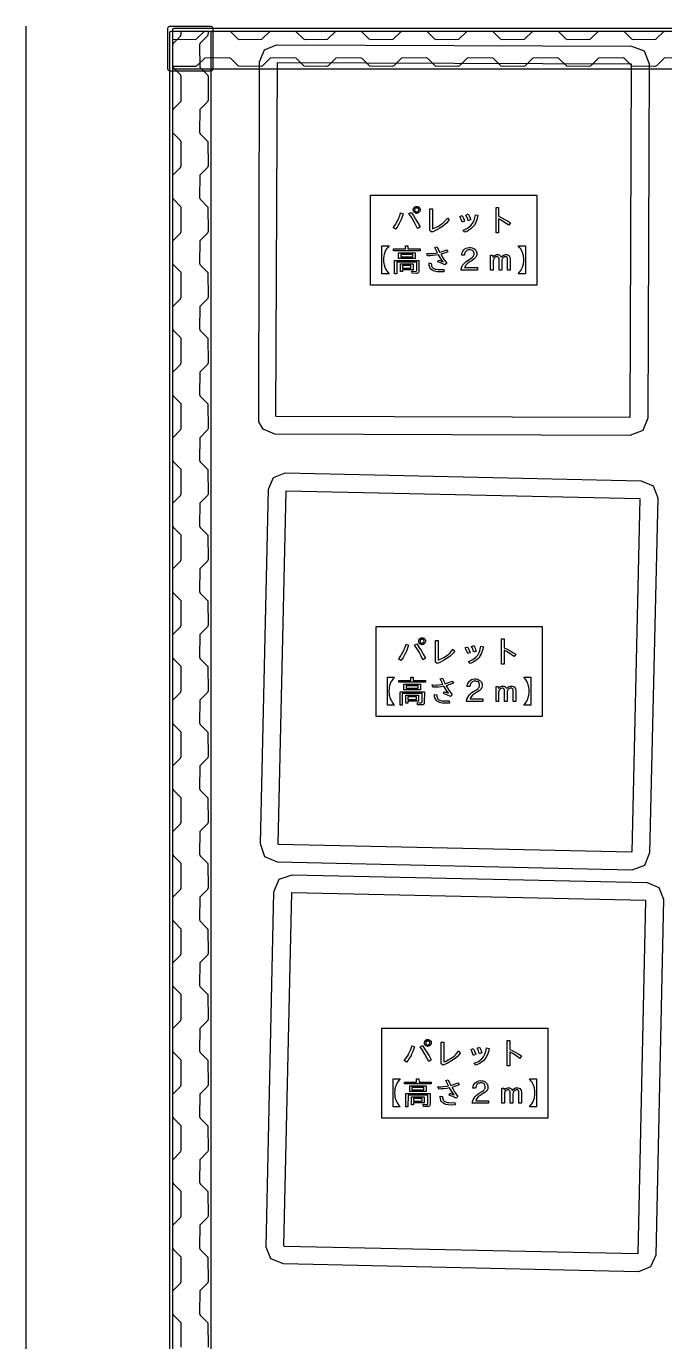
# Model space of a CAD drawing. Extents: x -928 to 12020, y -652 to 16065.
# Drawn here: x -620 to 2083, y 10449 to 16020 of the extents above; entities that cross this region are included whole.
import ezdxf

# ---------------------------------------------------------------- set-up
doc = ezdxf.new("R2010")
doc.units = 0
for name, color, linetype in [('名称ラベル', 1, 'Continuous'), ('壁', 8, 'Continuous'), ('寸法', 2, 'Continuous'), ('床', 9, 'Continuous'), ('荷', 34, 'Continuous'), ('設備', 5, 'Continuous')]:
    doc.layers.add(name, color=color, linetype=linetype)

msp = doc.modelspace()

# ---------------------------------------------------------------- linework, layer by layer
at = {"layer": '名称ラベル'}
for points in [[(838.04, 14923.77), (838.04, 15305.25), (1541.47, 15305.25), (1541.47, 14923.77)], [(933.28, 15168.21), (940.16, 15176.63), (943.37, 15181.12), (946.42, 15185.8), (952.05, 15195.7), (954.63, 15200.93), (959.33, 15211.95), (961.44, 15217.73), (965.2, 15229.85), (976.06, 15226.04), (971.92, 15213.19), (967.24, 15201.13), (964.69, 15195.39), (959.18, 15184.51), (953.11, 15174.43), (949.87, 15169.68), (942.97, 15160.78)], [(1000.61, 15226.56), (1010.18, 15231.6), (1019.52, 15218.22), (1028.87, 15203.62), (1038.23, 15187.79), (1047.59, 15170.73), (1036.93, 15163.56), (1028.87, 15179.9), (1020.13, 15195.85), (1010.71, 15211.4)], [(1018.51, 15242.84), (1018.9, 15246.34), (1019.59, 15248.47), (1021.27, 15251.34), (1023.73, 15253.85), (1026.7, 15255.76), (1029.48, 15256.79), (1036.1, 15256.95), (1038.84, 15256.06), (1040.56, 15255.13), (1044.39, 15251.76), (1045.9, 15249.52), (1046.93, 15247.11), (1047.59, 15242.71), (1047.33, 15239.98), (1046.53, 15237.37), (1045.2, 15234.9), (1043.66, 15232.84), (1041.91, 15231.16), (1039.96, 15229.85), (1037.82, 15228.92), (1035.47, 15228.36), (1030.05, 15228.48), (1031.7, 15228.56), (1028.95, 15228.77), (1026.33, 15229.92), (1022.91, 15232.3), (1021.17, 15234.2), (1019.87, 15236.36), (1019, 15238.77)], [(1030.01, 15250.86), (1026.95, 15249), (1025.14, 15246.59), (1024.62, 15245.16), (1024.33, 15242.71), (1024.59, 15240.78), (1025.16, 15239.22), (1027.21, 15236.28), (1029.5, 15234.7), (1032.32, 15233.94), (1038.47, 15233.92), (1034.6, 15234.13), (1037.97, 15235.56), (1040.48, 15238.09), (1041.59, 15240.83), (1041.59, 15244.63), (1040.74, 15246.9), (1039.23, 15248.86), (1037.44, 15250.24), (1035.09, 15251.2), (1039.23, 15251.2), (1031.37, 15251.42), (1031.71, 15251.32), (1023.43, 15250.6)], [(1089.21, 15246.27), (1100.71, 15246.27), (1100.74, 15162.03), (1107.36, 15164.69), (1119.93, 15170.72), (1125.85, 15174.07), (1136.94, 15181.44), (1142.13, 15185.45), (1151.76, 15194.15), (1160.4, 15203.73), (1164.36, 15208.85), (1170.69, 15199.29), (1166.61, 15194.15), (1159.55, 15186.65), (1151.36, 15179.39), (1142.06, 15172.37), (1128.27, 15163.42), (1117.88, 15157.58), (1107.56, 15152.56), (1097.29, 15148.37), (1089.21, 15154.57)], [(1216.12, 15214.67), (1225.23, 15219.13), (1228.39, 15213.53), (1231.28, 15207.59), (1236.22, 15194.7), (1226.46, 15190.05), (1221.58, 15203.25)], [(1229.63, 15156.7), (1237.36, 15159.53), (1247.82, 15164.74), (1254.03, 15168.87), (1262.22, 15176.03), (1268.74, 15183.93), (1272.08, 15189.36), (1275.03, 15195.45), (1277.57, 15202.19), (1279.71, 15209.59), (1282.16, 15221.91), (1292.63, 15219.45), (1289.53, 15205.4), (1286.77, 15196.85), (1283.46, 15188.97), (1279.61, 15181.75), (1277.47, 15178.38), (1272.79, 15172.15), (1268.29, 15167.3), (1263.17, 15162.79), (1254.35, 15156.65), (1247.71, 15152.98), (1236.61, 15148.11)], [(1241.91, 15220.74), (1251.34, 15225.14), (1254.42, 15219.64), (1257.19, 15213.81), (1259.65, 15207.65), (1261.81, 15201.16), (1251.86, 15196.51), (1249.76, 15203.31), (1247.4, 15209.61), (1244.78, 15215.42)], [(1369.34, 15145.2), (1369.34, 15252.34), (1380.06, 15252.34), (1380.07, 15215.32), (1393.14, 15209.06), (1405.82, 15202.42), (1418.08, 15195.42), (1429.95, 15188.05), (1422.97, 15177.32), (1412.05, 15185.3), (1401.26, 15192.51), (1390.6, 15198.93), (1380.08, 15204.55), (1380.06, 15145.2)], [(886.04, 14972.03), (886.04, 15090.61), (916.09, 15090.61), (908.92, 15082.02), (905.83, 15077.53), (903.06, 15072.91), (898.5, 15063.29), (895.24, 15053.16), (894.1, 15047.9), (892.8, 15037), (892.63, 15031.35), (892.8, 15025.67), (894.1, 15014.71), (895.24, 15009.43), (898.5, 14999.27), (903.06, 14989.65), (905.83, 14985.04), (908.92, 14980.57), (916.09, 14972.03)], [(935.02, 15069.16), (935.02, 15076.98), (985.78, 15076.98), (985.82, 15090.87), (995.77, 15090.87), (995.81, 15076.98), (1047.4, 15076.98), (1047.4, 15069.16)], [(956.35, 15036.72), (956.35, 15061.21), (1026.07, 15061.21), (1026.07, 15036.72)], [(965.59, 15043.94), (1016.79, 15043.89), (1016.83, 15054), (965.63, 15054.04)], [(1076.09, 15057.4), (1087.92, 15057.29), (1100.14, 15057.84), (1112.06, 15059.12), (1120.76, 15060.56), (1109.82, 15083.44), (1119.38, 15086.09), (1125.1, 15073.03), (1130.38, 15062.7), (1138.31, 15064.91), (1145.91, 15067.48), (1153.17, 15070.4), (1160.1, 15073.68), (1165.65, 15064.89), (1150.84, 15059), (1134.98, 15054.32), (1140.6, 15044.85), (1146.82, 15035.33), (1153.59, 15025.79), (1160.94, 15016.23), (1152.73, 15009.19), (1138.46, 15016.09), (1123.2, 15021.79), (1126.11, 15029.35), (1135.85, 15026.1), (1144.93, 15022.56), (1139.95, 15029.09), (1135.01, 15036.25), (1125.59, 15052.09), (1113.43, 15050.12), (1101.63, 15048.7), (1090.2, 15047.86), (1079.13, 15047.57)], [(1221.1, 14987.74), (1223.27, 14996.62), (1226.41, 15004.58), (1229.05, 15009.39), (1233.83, 15015.84), (1238.07, 15020.2), (1243.8, 15024.93), (1250.69, 15029.51), (1263.11, 15036.84), (1270.05, 15042.08), (1272.51, 15044.78), (1274.44, 15047.85), (1275.34, 15050.03), (1276.13, 15053.48), (1276.15, 15058.73), (1275.08, 15063.62), (1274.15, 15065.71), (1271.48, 15069.14), (1269.75, 15070.49), (1265.48, 15072.45), (1260.16, 15073.43), (1255.16, 15073.49), (1251.46, 15072.89), (1248.12, 15071.71), (1245.11, 15069.94), (1241.23, 15066.19), (1239.06, 15062.95), (1237.42, 15059.3), (1236.28, 15055.14), (1235.64, 15050.48), (1223.88, 15050.48), (1224.54, 15055.36), (1225.63, 15059.87), (1227.14, 15064), (1229.07, 15067.77), (1232.77, 15072.73), (1237.42, 15076.9), (1242.68, 15080.04), (1248.49, 15082.07), (1254.85, 15082.99), (1262.24, 15082.75), (1268.54, 15081.42), (1271.45, 15080.36), (1275.51, 15078.27), (1279.26, 15075.57), (1282.33, 15072.47), (1284.72, 15068.96), (1286.42, 15065.06), (1287.44, 15060.75), (1287.72, 15054.12), (1286.76, 15048.64), (1285.47, 15045.2), (1283.68, 15041.94), (1281.37, 15038.85), (1278.54, 15035.94), (1275.21, 15033.11), (1268.15, 15028.27), (1254.86, 15020.55), (1247, 15014.45), (1241.03, 15007.8), (1238.11, 15003.06), (1236.05, 14998.12), (1290.31, 14998.07), (1290.31, 14987.74)], [(1346.2, 14987.74), (1346.2, 15050.61), (1354.67, 15050.61), (1356.57, 15042.72), (1361.1, 15047.24), (1364.17, 15049.57), (1367.27, 15051.31), (1371.98, 15052.84), (1376.94, 15053.05), (1378.65, 15052.82), (1383.3, 15051.16), (1387.22, 15048.08), (1389.42, 15045.23), (1391.31, 15041.8), (1395.72, 15046.73), (1400.55, 15050.29), (1405.8, 15052.42), (1409.53, 15053.05), (1414.77, 15052.89), (1419.15, 15051.64), (1422.87, 15049.31), (1425.92, 15045.91), (1428.33, 15041.06), (1429.49, 15035.26), (1429.56, 14987.74), (1418.45, 14987.74), (1418.45, 15032.45), (1418.19, 15036.03), (1417.41, 15038.95), (1415.26, 15042.12), (1413.17, 15043.42), (1410.54, 15044.11), (1409.08, 15044.15), (1407.14, 15044.01), (1404.36, 15043.27), (1402.57, 15042.43), (1399.99, 15040.65), (1398.35, 15039.11), (1396.2, 15036.32), (1395.11, 15034.32), (1393.99, 15031.1), (1393.44, 15026.38), (1393.44, 14987.74), (1382.33, 14987.74), (1382.33, 15032.45), (1382.02, 15035.67), (1380.76, 15039.17), (1378.18, 15042.37), (1375.58, 15043.8), (1372.32, 15044.16), (1367.75, 15042.95), (1363.55, 15040.13), (1361.09, 15037.5), (1359.73, 15035.51), (1357.92, 15031.18), (1357.32, 15026.38), (1357.32, 14987.74)], [(1463.42, 15090.61), (1493.47, 15090.61), (1493.47, 14972.03), (1463.42, 14972.03), (1470.59, 14980.62), (1473.69, 14985.1), (1478.9, 14994.45), (1481.02, 14999.32), (1482.81, 15004.31), (1485.42, 15014.67), (1486.72, 15025.54), (1486.88, 15031.16), (1486.72, 15036.81), (1485.42, 15047.72), (1482.81, 15058.13), (1481.02, 15063.15), (1478.9, 15068.04), (1473.69, 15077.45), (1470.59, 15081.96)], [(939.81, 14971.77), (939.81, 15028.77), (1042.62, 15028.77), (1042.53, 14981.56), (1042.27, 14980.11), (1041.25, 14977.62), (1040.48, 14976.58), (1038.44, 14974.92), (1035.71, 14973.82), (1032.3, 14973.27), (1014.31, 14973.78), (1013.02, 14983.28), (1021.6, 14982.26), (1029.29, 14981.9), (1031.66, 14982.66), (1032.73, 14983.82), (1033.25, 14986.19), (1033.22, 15021.2), (949.22, 15021.21), (949.17, 14971.77)], [(964.17, 14981.02), (964.17, 15013.84), (1017.74, 15013.84), (1017.74, 14988.58), (973.07, 14988.58), (973.02, 14981.02)], [(973.07, 15006.8), (973.06, 14995.62), (1008.88, 14995.65), (1008.85, 15006.8)], [(1085.54, 15012.2), (1085.59, 15017.65), (1095.02, 15015.97), (1095.5, 15009.78), (1096.34, 15006.14), (1097.6, 15002.87), (1099.27, 14999.99), (1101.37, 14997.5), (1105.65, 14994.3), (1111.72, 14991.88), (1116.75, 14990.73), (1122.56, 14989.97), (1132.76, 14989.55), (1147.56, 14990), (1148.72, 14979.98), (1131.36, 14979.78), (1119.38, 14980.68), (1109.37, 14982.65), (1103.8, 14984.56), (1099.11, 14986.94), (1097.09, 14988.32), (1093.54, 14991.52), (1090.63, 14995.23), (1088.37, 14999.45), (1086.19, 15006.72)], [(861.01, 13096.61), (861.01, 13478.09), (1564.44, 13478.09), (1564.44, 13096.61)], [(1041.48, 13415.68), (1041.87, 13419.17), (1043.03, 13422.3), (1044.24, 13424.18), (1046.69, 13426.69), (1049.66, 13428.6), (1052.45, 13429.63), (1059.06, 13429.79), (1061.8, 13428.89), (1063.53, 13427.96), (1067.35, 13424.6), (1068.86, 13422.36), (1069.9, 13419.94), (1070.56, 13415.55), (1070.29, 13412.81), (1069.5, 13410.21), (1068.17, 13407.73), (1066.62, 13405.68), (1064.88, 13404), (1062.93, 13402.69), (1060.79, 13401.76), (1058.44, 13401.2), (1053.02, 13401.31), (1054.7, 13401.39), (1051.92, 13401.6), (1049.3, 13402.75), (1045.88, 13405.14), (1043.43, 13408.08), (1042.35, 13410.36), (1041.7, 13412.9)], [(956.24, 13341.04), (959.76, 13345.16), (966.33, 13353.96), (969.38, 13358.63), (975.02, 13368.54), (980.02, 13379.18), (982.29, 13384.78), (984.41, 13390.57), (988.17, 13402.69), (999.02, 13398.88), (994.89, 13386.02), (990.21, 13373.96), (987.66, 13368.23), (982.14, 13357.35), (976.08, 13347.26), (972.83, 13342.51), (965.94, 13333.61)], [(1023.58, 13399.39), (1033.14, 13404.43), (1042.48, 13391.06), (1051.83, 13376.45), (1061.19, 13360.62), (1070.56, 13343.56), (1059.9, 13336.39), (1051.83, 13352.73), (1043.09, 13368.68), (1033.68, 13384.24)], [(1052.98, 13423.69), (1049.91, 13421.84), (1048.1, 13419.43), (1047.42, 13417.22), (1047.29, 13415.55), (1047.55, 13413.61), (1048.13, 13412.06), (1050.18, 13409.12), (1052.47, 13407.53), (1055.28, 13406.77), (1061.47, 13406.75), (1057.57, 13406.97), (1060.93, 13408.39), (1063.45, 13410.92), (1064.56, 13413.67), (1064.55, 13417.46), (1063.71, 13419.74), (1062.19, 13421.7), (1060.4, 13423.07), (1058.06, 13424.03), (1062.16, 13424.04), (1054.23, 13424.26), (1054.67, 13424.16), (1046.39, 13423.44)], [(1112.17, 13419.1), (1123.67, 13419.1), (1123.7, 13334.87), (1130.33, 13337.52), (1142.89, 13343.56), (1148.81, 13346.91), (1159.91, 13354.27), (1165.09, 13358.29), (1174.72, 13366.98), (1179.17, 13371.66), (1187.33, 13381.69), (1193.66, 13372.12), (1189.58, 13366.99), (1182.51, 13359.48), (1174.33, 13352.22), (1165.02, 13345.2), (1151.23, 13336.25), (1140.85, 13330.41), (1130.52, 13325.4), (1120.25, 13321.2), (1112.17, 13327.41)], [(1239.09, 13387.5), (1248.2, 13391.96), (1251.36, 13386.36), (1254.24, 13380.43), (1259.18, 13367.54), (1249.43, 13362.88), (1244.55, 13376.08)], [(1252.59, 13329.54), (1260.33, 13332.36), (1270.78, 13337.57), (1277, 13341.7), (1285.18, 13348.86), (1291.7, 13356.76), (1295.05, 13362.2), (1297.99, 13368.28), (1300.53, 13375.03), (1302.67, 13382.42), (1305.13, 13394.74), (1315.6, 13392.28), (1312.49, 13378.23), (1309.74, 13369.69), (1306.43, 13361.8), (1302.57, 13354.58), (1300.44, 13351.21), (1295.76, 13344.98), (1291.25, 13340.13), (1283.35, 13333.49), (1277.32, 13329.48), (1270.68, 13325.81), (1259.57, 13320.94)], [(1264.87, 13393.58), (1274.31, 13397.97), (1277.38, 13392.47), (1280.15, 13386.65), (1282.62, 13380.49), (1284.77, 13374), (1274.82, 13369.35), (1272.72, 13376.14), (1270.36, 13382.45), (1267.75, 13388.26)], [(1392.3, 13318.04), (1392.3, 13425.18), (1403.03, 13425.18), (1403.04, 13388.15), (1416.11, 13381.89), (1428.78, 13375.26), (1441.05, 13368.25), (1452.92, 13360.88), (1445.94, 13350.15), (1435.02, 13358.13), (1424.22, 13365.34), (1413.56, 13371.77), (1403.05, 13377.38), (1403.03, 13318.04)], [(909.01, 13144.87), (909.01, 13263.44), (939.05, 13263.44), (935.31, 13259.21), (928.79, 13250.36), (926.02, 13245.74), (921.46, 13236.12), (918.2, 13226), (917.06, 13220.73), (916.25, 13215.35), (915.6, 13204.19), (916.25, 13192.96), (917.06, 13187.54), (918.2, 13182.26), (921.46, 13172.11), (926.02, 13162.49), (928.79, 13157.88), (935.31, 13149.07), (939.05, 13144.87)], [(957.99, 13241.99), (957.99, 13249.81), (1008.75, 13249.81), (1008.78, 13263.7), (1018.73, 13263.7), (1018.77, 13249.81), (1070.36, 13249.81), (1070.36, 13241.99)], [(1486.39, 13263.44), (1516.44, 13263.44), (1516.44, 13144.87), (1486.39, 13144.87), (1493.56, 13153.45), (1496.65, 13157.94), (1501.86, 13167.29), (1503.98, 13172.15), (1505.77, 13177.14), (1508.38, 13187.51), (1509.68, 13198.37), (1509.85, 13204), (1509.68, 13209.64), (1508.38, 13220.55), (1505.77, 13230.96), (1503.98, 13235.98), (1501.86, 13240.87), (1496.65, 13250.28), (1493.56, 13254.79)], [(979.31, 13209.55), (979.31, 13234.04), (1049.04, 13234.04), (1049.04, 13209.55)], [(988.55, 13216.77), (1039.76, 13216.72), (1039.8, 13226.83), (988.59, 13226.87)], [(1099.06, 13230.23), (1110.88, 13230.12), (1123.11, 13230.67), (1135.03, 13231.95), (1143.72, 13233.39), (1132.79, 13256.27), (1142.35, 13258.92), (1148.07, 13245.87), (1153.35, 13235.54), (1161.28, 13237.74), (1168.88, 13240.31), (1176.14, 13243.24), (1183.06, 13246.51), (1188.62, 13237.73), (1173.81, 13231.83), (1157.95, 13227.16), (1163.57, 13217.69), (1169.78, 13208.16), (1176.56, 13198.62), (1183.9, 13189.07), (1175.69, 13182.02), (1161.43, 13188.92), (1146.16, 13194.62), (1149.07, 13202.18), (1158.81, 13198.94), (1167.89, 13195.39), (1162.91, 13201.92), (1157.97, 13209.08), (1148.55, 13224.92), (1136.39, 13222.95), (1124.6, 13221.54), (1113.16, 13220.69), (1102.09, 13220.41)], [(1244.06, 13160.57), (1246.23, 13169.45), (1249.38, 13177.42), (1253.5, 13184.47), (1256.79, 13188.67), (1261.03, 13193.03), (1266.76, 13197.76), (1273.65, 13202.34), (1286.08, 13209.68), (1293.02, 13214.91), (1295.48, 13217.62), (1297.4, 13220.69), (1298.31, 13222.87), (1299.1, 13226.32), (1299.12, 13231.56), (1298.05, 13236.46), (1295.92, 13240.38), (1294.45, 13241.97), (1290.72, 13244.42), (1288.45, 13245.28), (1283.12, 13246.26), (1278.12, 13246.32), (1274.43, 13245.72), (1271.08, 13244.54), (1268.08, 13242.78), (1264.2, 13239.03), (1262.03, 13235.79), (1260.38, 13232.13), (1259.24, 13227.97), (1258.6, 13223.32), (1246.84, 13223.32), (1247.51, 13228.19), (1248.59, 13232.7), (1250.1, 13236.84), (1252.04, 13240.61), (1255.74, 13245.56), (1260.38, 13249.74), (1265.65, 13252.87), (1271.46, 13254.9), (1277.81, 13255.82), (1285.21, 13255.58), (1289.99, 13254.69), (1292.98, 13253.76), (1298.47, 13251.1), (1302.22, 13248.4), (1305.29, 13245.3), (1307.68, 13241.8), (1309.39, 13237.89), (1310.41, 13233.58), (1310.69, 13226.96), (1309.73, 13221.47), (1308.44, 13218.03), (1306.64, 13214.77), (1304.33, 13211.69), (1301.51, 13208.78), (1298.17, 13205.94), (1291.11, 13201.11), (1277.83, 13193.38), (1269.96, 13187.28), (1263.99, 13180.63), (1261.07, 13175.89), (1259.01, 13170.95), (1313.27, 13170.91), (1313.27, 13160.57)], [(1369.17, 13160.57), (1369.17, 13223.44), (1377.63, 13223.44), (1379.53, 13215.55), (1384.06, 13220.08), (1387.14, 13222.4), (1391.8, 13224.8), (1394.95, 13225.67), (1399.91, 13225.89), (1401.62, 13225.65), (1406.26, 13223.99), (1410.18, 13220.91), (1412.39, 13218.07), (1414.28, 13214.64), (1418.68, 13219.57), (1423.51, 13223.12), (1428.76, 13225.25), (1432.5, 13225.89), (1437.73, 13225.73), (1442.12, 13224.47), (1445.84, 13222.14), (1448.88, 13218.74), (1451.29, 13213.89), (1452.45, 13208.09), (1452.53, 13160.57), (1441.41, 13160.57), (1441.41, 13205.29), (1441.15, 13208.86), (1439.79, 13213), (1438.22, 13214.95), (1436.14, 13216.25), (1433.5, 13216.95), (1432.05, 13216.98), (1430.11, 13216.84), (1427.32, 13216.11), (1424.66, 13214.74), (1422.96, 13213.48), (1421.32, 13211.94), (1419.17, 13209.16), (1417.63, 13206.11), (1416.95, 13203.93), (1416.41, 13199.21), (1416.41, 13160.57), (1405.29, 13160.57), (1405.29, 13205.29), (1404.98, 13208.5), (1403.73, 13212), (1401.15, 13215.2), (1398.55, 13216.63), (1395.29, 13216.99), (1390.72, 13215.79), (1386.52, 13212.97), (1384.05, 13210.33), (1382.7, 13208.35), (1380.89, 13204.02), (1380.28, 13199.21), (1380.28, 13160.57)], [(962.77, 13144.61), (962.77, 13201.6), (1065.58, 13201.6), (1065.5, 13154.39), (1065.24, 13152.94), (1064.22, 13150.45), (1062.51, 13148.52), (1061.4, 13147.76), (1058.67, 13146.65), (1055.26, 13146.1), (1037.28, 13146.61), (1035.99, 13156.11), (1044.56, 13155.09), (1052.26, 13154.74), (1054.63, 13155.49), (1055.69, 13156.65), (1056.21, 13159.02), (1056.19, 13194.04), (972.19, 13194.04), (972.14, 13144.61)], [(987.13, 13153.85), (987.13, 13186.68), (1040.7, 13186.68), (1040.7, 13161.41), (996.03, 13161.41), (995.99, 13153.85)], [(996.04, 13179.63), (996.02, 13168.46), (1031.85, 13168.49), (1031.81, 13179.63)], [(1108.51, 13185.04), (1108.55, 13190.49), (1117.99, 13188.81), (1118.46, 13182.62), (1119.3, 13178.97), (1120.56, 13175.7), (1122.24, 13172.83), (1124.34, 13170.33), (1128.61, 13167.14), (1134.69, 13164.71), (1139.71, 13163.57), (1145.53, 13162.81), (1155.73, 13162.38), (1170.52, 13162.83), (1171.69, 13152.82), (1154.33, 13152.62), (1142.34, 13153.51), (1135.45, 13154.7), (1129.44, 13156.38), (1126.76, 13157.39), (1122.07, 13159.78), (1120.06, 13161.15), (1116.5, 13164.36), (1113.59, 13168.07), (1111.33, 13172.28), (1109.15, 13179.56)], [(885.25, 11395.16), (885.25, 11776.64), (1588.69, 11776.64), (1588.69, 11395.16)], [(980.49, 11639.59), (987.37, 11648.02), (990.58, 11652.51), (996.53, 11662.04), (999.26, 11667.09), (1001.85, 11672.32), (1006.54, 11683.33), (1010.61, 11695.08), (1012.41, 11701.24), (1023.27, 11697.43), (1016.87, 11678.44), (1011.9, 11666.78), (1009.21, 11661.24), (1003.43, 11650.76), (997.08, 11641.06), (990.18, 11632.16)], [(1047.83, 11697.94), (1057.39, 11702.98), (1066.73, 11689.61), (1076.08, 11675), (1085.44, 11659.17), (1094.8, 11642.11), (1084.14, 11634.94), (1076.08, 11651.28), (1067.34, 11667.23), (1057.92, 11682.79)], [(1065.73, 11714.23), (1066.11, 11717.72), (1067.28, 11720.85), (1069.21, 11723.6), (1070.94, 11725.24), (1073.91, 11727.15), (1076.69, 11728.18), (1083.31, 11728.34), (1086.05, 11727.44), (1087.78, 11726.51), (1091.6, 11723.15), (1093.85, 11719.32), (1094.57, 11716.79), (1094.8, 11714.1), (1094.54, 11711.36), (1093.74, 11708.76), (1092.41, 11706.28), (1090.87, 11704.23), (1089.13, 11702.55), (1087.18, 11701.24), (1085.03, 11700.3), (1082.68, 11699.75), (1077.27, 11699.86), (1078.91, 11699.94), (1076.17, 11700.15), (1073.54, 11701.3), (1070.12, 11703.69), (1068.39, 11705.59), (1067.08, 11707.74), (1065.94, 11711.44)], [(1077.22, 11722.24), (1074.16, 11720.38), (1073.12, 11719.26), (1072.06, 11717.28), (1071.55, 11713.71), (1072.38, 11710.61), (1074.42, 11707.67), (1076.72, 11706.08), (1079.53, 11705.32), (1085.68, 11705.3), (1081.82, 11705.52), (1085.18, 11706.94), (1087.7, 11709.47), (1088.81, 11712.22), (1088.8, 11716.01), (1087.96, 11718.29), (1086.44, 11720.25), (1084.65, 11721.62), (1082.31, 11722.58), (1086.41, 11722.59), (1078.49, 11722.81), (1078.92, 11722.71), (1070.64, 11721.99)], [(1136.42, 11717.65), (1147.92, 11717.65), (1147.95, 11633.42), (1154.58, 11636.07), (1167.14, 11642.11), (1178.73, 11649.03), (1184.16, 11652.82), (1194.28, 11661.07), (1198.97, 11665.53), (1203.42, 11670.21), (1211.57, 11680.24), (1217.91, 11670.67), (1211.59, 11663.01), (1204.16, 11655.58), (1195.6, 11648.4), (1189.27, 11643.75), (1175.48, 11634.8), (1165.1, 11628.96), (1154.77, 11623.94), (1144.5, 11619.75), (1136.42, 11625.96)], [(1416.55, 11616.59), (1416.55, 11723.73), (1427.28, 11723.73), (1427.29, 11686.7), (1440.35, 11680.44), (1453.03, 11673.81), (1465.3, 11666.8), (1477.16, 11659.43), (1470.18, 11648.7), (1459.26, 11656.68), (1448.47, 11663.89), (1437.81, 11670.32), (1427.3, 11675.93), (1427.28, 11616.59)], [(1263.34, 11686.05), (1272.45, 11690.51), (1275.61, 11684.91), (1278.49, 11678.98), (1283.43, 11666.09), (1273.67, 11661.43), (1268.8, 11674.63)], [(1276.84, 11628.09), (1284.57, 11630.91), (1295.03, 11636.12), (1301.25, 11640.25), (1309.43, 11647.41), (1315.95, 11655.31), (1319.3, 11660.75), (1322.24, 11666.83), (1325.9, 11677.19), (1327.84, 11684.92), (1329.38, 11693.29), (1339.84, 11690.83), (1336.74, 11676.78), (1333.98, 11668.24), (1330.68, 11660.35), (1328.82, 11656.66), (1324.69, 11649.76), (1320.01, 11643.53), (1315.5, 11638.68), (1307.6, 11632.04), (1301.57, 11628.03), (1291.38, 11622.66), (1283.82, 11619.49)], [(1289.12, 11692.13), (1298.55, 11696.52), (1301.63, 11691.02), (1304.4, 11685.2), (1306.87, 11679.04), (1309.02, 11672.55), (1299.07, 11667.89), (1296.97, 11674.69), (1294.61, 11681), (1291.99, 11686.81)], [(933.25, 11443.42), (933.25, 11561.99), (963.3, 11561.99), (956.14, 11553.4), (953.04, 11548.91), (947.83, 11539.55), (945.71, 11534.68), (943.92, 11529.67), (941.31, 11519.28), (940.01, 11508.38), (939.85, 11502.74), (940.5, 11491.51), (941.31, 11486.09), (943.92, 11475.67), (945.71, 11470.65), (947.83, 11465.78), (953.04, 11456.43), (959.56, 11447.62), (963.3, 11443.42)], [(982.24, 11540.54), (982.24, 11548.36), (1033, 11548.36), (1033.03, 11562.25), (1042.98, 11562.25), (1043.02, 11548.36), (1094.61, 11548.36), (1094.61, 11540.54)], [(1003.56, 11508.1), (1003.56, 11532.59), (1073.29, 11532.59), (1073.29, 11508.1)], [(1123.3, 11528.78), (1135.13, 11528.67), (1147.35, 11529.22), (1159.28, 11530.5), (1167.97, 11531.94), (1157.03, 11554.82), (1166.6, 11557.47), (1172.32, 11544.42), (1177.6, 11534.09), (1185.52, 11536.29), (1193.12, 11538.86), (1200.39, 11541.78), (1207.31, 11545.06), (1212.87, 11536.28), (1198.05, 11530.38), (1182.2, 11525.71), (1187.82, 11516.24), (1194.03, 11506.71), (1200.81, 11497.17), (1208.15, 11487.62), (1199.94, 11480.57), (1185.68, 11487.47), (1170.41, 11493.17), (1173.32, 11500.73), (1183.06, 11497.49), (1192.14, 11493.94), (1187.16, 11500.47), (1182.22, 11507.63), (1172.8, 11523.47), (1160.64, 11521.5), (1148.84, 11520.09), (1137.41, 11519.24), (1126.34, 11518.96)], [(1268.31, 11459.12), (1269.65, 11465.14), (1272.47, 11473.41), (1276.27, 11480.77), (1281.04, 11487.22), (1285.28, 11491.58), (1291.01, 11496.31), (1297.9, 11500.89), (1310.33, 11508.23), (1316.36, 11512.66), (1318.94, 11515.19), (1321.08, 11518.19), (1322.55, 11521.42), (1323.35, 11524.87), (1323.36, 11530.11), (1322.3, 11535.01), (1320.17, 11538.93), (1318.7, 11540.52), (1316.96, 11541.87), (1312.7, 11543.83), (1307.37, 11544.81), (1302.37, 11544.87), (1298.67, 11544.27), (1295.33, 11543.09), (1290.95, 11540.23), (1288.45, 11537.58), (1286.27, 11534.34), (1284.63, 11530.68), (1283.49, 11526.52), (1282.85, 11521.87), (1271.09, 11521.87), (1271.75, 11526.74), (1272.84, 11531.25), (1274.35, 11535.39), (1276.29, 11539.16), (1279.98, 11544.11), (1284.63, 11548.29), (1289.89, 11551.42), (1295.7, 11553.45), (1302.06, 11554.37), (1309.45, 11554.13), (1312.69, 11553.6), (1317.23, 11552.31), (1322.72, 11549.65), (1326.47, 11546.95), (1329.54, 11543.85), (1331.93, 11540.35), (1333.64, 11536.44), (1334.66, 11532.13), (1334.94, 11525.51), (1333.97, 11520.02), (1332.69, 11516.58), (1330.89, 11513.32), (1328.58, 11510.24), (1325.76, 11507.33), (1322.42, 11504.49), (1315.36, 11499.66), (1302.08, 11491.93), (1294.21, 11485.83), (1288.24, 11479.18), (1285.32, 11474.44), (1283.26, 11469.5), (1337.52, 11469.46), (1337.52, 11459.12)], [(1510.64, 11561.99), (1540.69, 11561.99), (1540.69, 11443.42), (1510.64, 11443.42), (1514.38, 11447.65), (1520.9, 11456.49), (1523.67, 11461.1), (1528.23, 11470.7), (1531.49, 11480.81), (1532.63, 11486.05), (1533.44, 11491.43), (1534.09, 11502.55), (1533.44, 11513.71), (1532.63, 11519.1), (1531.49, 11524.37), (1528.23, 11534.53), (1523.67, 11544.19), (1520.9, 11548.83), (1514.38, 11557.73)], [(987.02, 11443.16), (987.02, 11500.15), (1089.83, 11500.15), (1089.74, 11452.94), (1089.06, 11450.18), (1088.46, 11449), (1086.76, 11447.07), (1085.65, 11446.31), (1082.92, 11445.2), (1079.51, 11444.65), (1061.53, 11445.16), (1060.23, 11454.66), (1068.81, 11453.64), (1076.5, 11453.29), (1078.87, 11454.04), (1079.94, 11455.2), (1080.46, 11457.57), (1080.43, 11492.59), (996.44, 11492.59), (996.39, 11443.16)], [(1011.38, 11452.4), (1011.38, 11485.22), (1064.95, 11485.22), (1064.95, 11459.96), (1020.28, 11459.96), (1020.23, 11452.4)], [(1012.85, 11525.42), (1012.84, 11515.27), (1064.05, 11515.31), (1064.01, 11525.42)], [(1020.28, 11478.18), (1020.27, 11467), (1056.09, 11467.04), (1056.06, 11478.18)], [(1132.75, 11483.59), (1132.8, 11489.04), (1142.24, 11487.36), (1142.45, 11483.14), (1143.08, 11479.3), (1144.81, 11474.25), (1146.49, 11471.38), (1148.59, 11468.88), (1152.86, 11465.69), (1158.93, 11463.26), (1163.96, 11462.12), (1169.78, 11461.36), (1179.98, 11460.93), (1194.77, 11461.38), (1195.94, 11451.36), (1178.58, 11451.17), (1166.59, 11452.06), (1156.58, 11454.03), (1151.01, 11455.94), (1146.32, 11458.33), (1144.3, 11459.7), (1140.75, 11462.9), (1137.84, 11466.61), (1135.58, 11470.83), (1133.4, 11478.11)], [(1393.42, 11459.12), (1393.42, 11521.99), (1401.88, 11521.99), (1403.78, 11514.1), (1408.31, 11518.63), (1411.38, 11520.95), (1414.49, 11522.7), (1419.19, 11524.22), (1424.16, 11524.44), (1425.86, 11524.2), (1430.51, 11522.54), (1434.43, 11519.46), (1436.64, 11516.62), (1438.52, 11513.18), (1442.93, 11518.12), (1447.76, 11521.67), (1451.22, 11523.25), (1456.75, 11524.44), (1461.98, 11524.28), (1466.37, 11523.02), (1470.08, 11520.69), (1473.13, 11517.29), (1475.54, 11512.44), (1476.7, 11506.64), (1476.78, 11459.12), (1465.66, 11459.12), (1465.66, 11503.84), (1465.4, 11507.41), (1464.04, 11511.55), (1462.47, 11513.5), (1460.39, 11514.8), (1457.75, 11515.49), (1456.29, 11515.53), (1454.36, 11515.39), (1451.57, 11514.66), (1448.91, 11513.29), (1447.21, 11512.03), (1445.56, 11510.49), (1443.42, 11507.71), (1442.32, 11505.7), (1441.2, 11502.48), (1440.65, 11497.76), (1440.65, 11459.12), (1429.54, 11459.12), (1429.54, 11503.84), (1429.23, 11507.05), (1427.97, 11510.55), (1425.4, 11513.75), (1422.79, 11515.18), (1419.54, 11515.54), (1414.97, 11514.34), (1410.76, 11511.51), (1408.3, 11508.88), (1406.94, 11506.9), (1405.13, 11502.57), (1404.53, 11497.76), (1404.53, 11459.12)]]:
    msp.add_lwpolyline(points, close=True, dxfattribs=at)
at = {"layer": '壁'}
for points in [[(-20, 15838), (-20, 16012), (-17.66, 16017.66), (-12, 16020), (162, 16020), (167.66, 16017.66), (170, 16012), (170, 15838), (167.66, 15832.34), (162, 15830), (-12, 15830), (-17.66, 15832.34)], [(-12, 6), (-12, 15994), (-10.24, 15998.24), (-6, 16000), (156, 16000), (160.24, 15998.24), (162, 15994), (162, 6), (160.24, 1.76), (156, 0), (-6, 0), (-10.24, 1.76)], [(0, 16006), (1.76, 16010.24), (6, 16012), (11994, 16012), (11998.24, 16010.24), (12000, 16006), (12000, 15844), (11998.24, 15839.76), (11994, 15838), (6, 15838), (1.76, 15839.76), (0, 15844)]]:
    msp.add_lwpolyline(points, close=True, dxfattribs=at)
for points in [[(2184.99, 15886), (2081.36, 15885.16), (2048.79, 15852.87), (2042, 15850), (1946.36, 15850.84), (1913.79, 15883.13), (1906.99, 15886), (1803.36, 15885.16), (1770.79, 15852.87), (1764, 15850), (1668.36, 15850.84), (1635.79, 15883.13), (1628.99, 15886), (1525.36, 15885.16), (1492.79, 15852.87), (1486, 15850), (1390.36, 15850.84), (1357.79, 15883.13), (1350.99, 15886), (1247.36, 15885.16), (1214.79, 15852.87), (1208, 15850), (1112.36, 15850.84), (1079.79, 15883.13), (1072.99, 15886), (969.36, 15885.16), (936.79, 15852.87), (930, 15850), (834.36, 15850.84), (801.79, 15883.13), (794.99, 15886), (691.36, 15885.16), (658.79, 15852.87), (652, 15850), (556.36, 15850.84), (523.79, 15883.13), (516.99, 15886), (413.36, 15885.16), (380.79, 15852.87), (374, 15850), (278.36, 15850.84), (245.79, 15883.13), (238.99, 15886), (135.36, 15885.16), (102.79, 15852.87), (96, 15850), (4, 15850), (1.17, 15851.07), (0, 15854), (0, 15960), (1.17, 15962.92), (4, 15964), (99.64, 15964.84), (132.21, 15997.13), (139, 16000), (242.64, 15999.16), (275.21, 15966.87), (282.01, 15964), (377.64, 15964.84), (410.21, 15997.13), (417, 16000), (520.64, 15999.16), (553.21, 15966.87), (560.01, 15964), (655.64, 15964.84), (688.21, 15997.13), (695, 16000), (798.64, 15999.16), (831.21, 15966.87), (838.01, 15964), (933.64, 15964.84), (966.21, 15997.13), (973, 16000), (1076.64, 15999.16), (1109.21, 15966.87), (1116.01, 15964), (1211.64, 15964.84), (1244.21, 15997.13), (1251, 16000), (1354.64, 15999.16), (1387.21, 15966.87), (1394.01, 15964), (1489.64, 15964.84), (1522.21, 15997.13), (1529, 16000), (1632.64, 15999.16), (1665.21, 15966.87), (1672.01, 15964), (1767.64, 15964.84), (1800.21, 15997.13), (1807, 16000), (1910.64, 15999.16), (1943.21, 15966.87), (1950.01, 15964), (2045.64, 15964.84), (2078.21, 15997.13), (2085, 16000)], [(36, 10425), (35.16, 10528.64), (2.87, 10561.21), (0, 10568), (0.84, 10663.64), (33.13, 10696.21), (36, 10703.01), (35.16, 10806.64), (2.87, 10839.21), (0, 10846), (0.84, 10941.64), (33.13, 10974.21), (36, 10981.01), (35.16, 11084.64), (2.87, 11117.21), (0, 11124), (0.84, 11219.64), (33.13, 11252.21), (36, 11259.01), (35.16, 11362.64), (2.87, 11395.21), (0, 11402), (0.84, 11497.64), (33.13, 11530.21), (36, 11537.01), (35.16, 11640.64), (2.87, 11673.21), (0, 11680), (0.84, 11775.64), (33.13, 11808.21), (36, 11815.01), (35.16, 11918.64), (2.87, 11951.21), (0, 11958), (0.84, 12053.64), (33.13, 12086.21), (36, 12093), (35.16, 12196.64), (2.87, 12229.21), (0, 12236), (0.84, 12331.64), (33.13, 12364.21), (36, 12371), (35.16, 12474.64), (2.87, 12507.21), (0, 12514), (0.84, 12609.64), (33.13, 12642.21), (36, 12649.01), (35.16, 12752.64), (2.87, 12785.21), (0, 12792), (0.84, 12887.64), (33.13, 12920.21), (36, 12927.01), (35.16, 13030.64), (2.87, 13063.21), (0, 13070), (0.84, 13165.64), (33.13, 13198.21), (36, 13205.01), (35.16, 13308.64), (2.87, 13341.21), (0, 13348), (0.84, 13443.64), (33.13, 13476.21), (36, 13483.01), (35.16, 13586.64), (2.87, 13619.21), (0, 13626), (0.84, 13721.64), (33.13, 13754.21), (36, 13761.01), (35.16, 13864.64), (2.87, 13897.21), (0, 13904), (0.84, 13999.64), (33.13, 14032.21), (36, 14039.01), (35.16, 14142.64), (2.87, 14175.21), (0, 14182), (0.84, 14277.64), (33.13, 14310.21), (36, 14317), (35.16, 14420.64), (2.87, 14453.21), (0, 14460), (0.84, 14555.64), (33.13, 14588.21), (36, 14595), (35.16, 14698.64), (2.87, 14731.21), (0, 14738), (0.84, 14833.64), (33.13, 14866.21), (36, 14873.01), (35.16, 14976.64), (2.87, 15009.21), (0, 15016), (0.84, 15111.64), (33.13, 15144.21), (36, 15151.01), (35.16, 15254.64), (2.87, 15287.21), (0, 15294), (0.84, 15389.64), (33.13, 15422.21), (36, 15429), (36, 15529), (33.13, 15535.79), (0.84, 15568.36), (0, 15664), (2.87, 15670.79), (35.16, 15703.36), (36, 15806.99), (33.13, 15813.79), (0.84, 15846.36), (0, 15942), (2.87, 15948.79), (33.14, 15978.22), (36, 15985), (36, 15996), (37.08, 15998.83), (40, 16000), (146, 16000), (148.92, 15998.83), (150, 15996), (149.16, 15981.36), (116.87, 15948.79), (114, 15942), (114.84, 15846.36), (147.13, 15813.79), (150, 15807), (150, 15707), (147.13, 15700.21), (114.84, 15667.64), (114, 15572.01), (116.87, 15565.21), (149.16, 15532.64), (150, 15429), (147.13, 15422.21), (114.84, 15389.64), (114, 15294.01), (116.87, 15287.21), (149.16, 15254.64), (150, 15151), (147.13, 15144.21), (114.84, 15111.64), (114, 15016.01), (116.87, 15009.21), (149.16, 14976.64), (150, 14873), (147.13, 14866.21), (114.84, 14833.64), (114, 14738.01), (116.87, 14731.21), (149.16, 14698.64), (150, 14595), (147.13, 14588.21), (114.84, 14555.64), (114, 14460.01), (116.87, 14453.21), (149.16, 14420.64), (150, 14317), (147.13, 14310.21), (114.84, 14277.64), (114, 14182.01), (116.87, 14175.21), (149.16, 14142.64), (150, 14039), (147.13, 14032.21), (114.84, 13999.64), (114, 13904), (116.87, 13897.21), (149.16, 13864.64), (150, 13761), (147.13, 13754.21), (114.84, 13721.64), (114, 13626), (116.87, 13619.21), (149.16, 13586.64), (150, 13483), (147.13, 13476.21), (114.84, 13443.64), (114, 13348.01), (116.87, 13341.21), (149.16, 13308.64), (150, 13205), (147.13, 13198.21), (114.84, 13165.64), (114, 13070.01), (116.87, 13063.21), (149.16, 13030.64), (150, 12927), (147.13, 12920.21), (114.84, 12887.64), (114, 12792.01), (116.87, 12785.21), (149.16, 12752.64), (150, 12649), (147.13, 12642.21), (114.84, 12609.64), (114, 12514.01), (116.87, 12507.21), (149.16, 12474.64), (150, 12371), (147.13, 12364.21), (114.84, 12331.64), (114, 12236.01), (116.87, 12229.21), (149.16, 12196.64), (150, 12093), (147.13, 12086.21), (114.84, 12053.64), (114, 11958.01), (116.87, 11951.21), (149.16, 11918.64), (150, 11815), (147.13, 11808.21), (114.84, 11775.64), (114, 11680), (116.87, 11673.21), (149.16, 11640.64), (150, 11537), (147.13, 11530.21), (114.84, 11497.64), (114, 11402), (116.87, 11395.21), (149.16, 11362.64), (150, 11259), (147.13, 11252.21), (114.84, 11219.64), (114, 11124.01), (116.87, 11117.21), (149.16, 11084.64), (150, 10981), (147.13, 10974.21), (114.84, 10941.64), (114, 10846.01), (116.87, 10839.21), (149.16, 10806.64), (150, 10703), (147.13, 10696.21), (114.84, 10663.64), (114, 10568.01), (116.87, 10561.21), (149.16, 10528.64), (150, 10425)]]:
    msp.add_lwpolyline(points, dxfattribs=at)
at = {"layer": '寸法'}
msp.add_line((-620, -52.05), (-620, 16020), dxfattribs=at)
at = {"layer": '床'}
msp.add_lwpolyline([(0, 16000), (12000, 16000), (12000, 0), (0, 0)], close=True, dxfattribs=at)
at = {"layer": '荷'}
for points in [[(364.64, 14345.06), (367.49, 15869.99), (388.31, 15920.9), (438.91, 15941.84), (1942.69, 15935.83), (1997.01, 15915.9), (2017.11, 15861.54), (2012.03, 14360.42), (1990.64, 14307.47), (1936.27, 14287.3), (432.74, 14292.43), (383.02, 14313.46)], [(371.44, 12556.72), (405.21, 14059.89), (427.18, 14109.19), (476.51, 14129), (1983.73, 14095.07), (2034.23, 14073.29), (2054.19, 14022.3), (2019.55, 12518.9), (1998.59, 12464.97), (1943.86, 12445.92), (443.11, 12479.59), (390.57, 12501.98)], [(396.31, 10849.22), (428.37, 12354.63), (450.71, 12407.19), (505.43, 12426.38), (2008.63, 12394.26), (2057.96, 12372.34), (2077.82, 12323.03), (2045.54, 10815.78), (2023.81, 10765.25), (1972.84, 10745.23), (469.41, 10778.23), (415.46, 10799.13)]]:
    msp.add_lwpolyline(points, close=True, dxfattribs=at)
at = {"layer": '設備'}
for points in [[(437.15, 14369.04), (443.19, 15866.18), (1941.49, 15860.98), (1936.29, 14362.68), (439.14, 14367.03)], [(445.98, 12556.45), (480.55, 14053.2), (1978.47, 14019.46), (1944.73, 12521.53), (447.94, 12554.4)], [(471.13, 10854.23), (504.06, 12351.02), (2002.02, 12318.91), (1969.92, 10820.95), (473.09, 10852.18)]]:
    msp.add_lwpolyline(points, close=True, dxfattribs=at)

doc.saveas('drawing.dxf')
